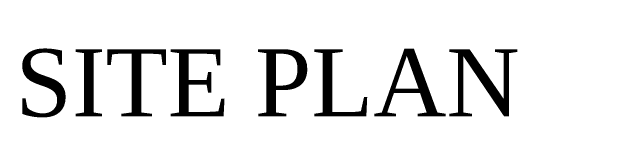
# Model space of a CAD drawing. Header units: metres. Extents: x 0 to 2231, y 0 to 2243.
# Drawn here: x 1953.29 to 1971.07, y 2143.89 to 2147.44 of the extents above; entities that cross this region are included whole.
import ezdxf

# ---------------------------------------------------------------- set-up
doc = ezdxf.new("R2010")
doc.units = ezdxf.units.M
doc.styles.get("Standard").update_dxf_attribs({"font": 'arial.ttf'})
doc.dimstyles.new('STANDARD$0', dxfattribs={"dimtxt": 0.25, "dimasz": 0.18, "dimexe": 0.15, "dimexo": 0.15, "dimgap": 0.1, "dimtad": 0, "dimzin": 0, "dimdsep": 46, "dimtxsty": 'Standard', "dimblk": 'OBLIQUE', "dimcen": 0.0625, "dimdle": 0.02, "dimadec": 0, "dimazin": 0, "dimtfac": 1, "dimtix": 1, "dimtofl": 0, "dimtmove": 2, "dimatfit": 3, "dimldrblk": 'OBLIQUE', "dimfxl": 0, "dimtolj": 1, "dimtzin": 0, "dimarcsym": 0})

# ---------------------------------------------------------------- blocks, each defined once
blk = doc.blocks.new('*D378')
at = {"layer": 'Defpoints', "color": 0}
for p in [(2010.057, 2157.543), (1901.946, 2145.323), (1902.107, 2143.894)]:
    blk.add_point(p, dxfattribs=at)
at = {"color": 0, "insert": (1962.949, 2150.771), "char_height": 1.2, "attachment_point": 5, "rotation": 6.4491}
blk.add_mtext('\\A1;108.80', dxfattribs=at)

msp = doc.modelspace()

# ---------------------------------------------------------------- texts
at = {"ltscale": 2, "insert": (1968.41027, 2144.29798, 18.984), "char_height": 2, "width": 26.0050679, "attachment_point": 9}
msp.add_mtext('{\\fTimes New Roman|b0|i0|c0|p18;SITE PLAN}', dxfattribs=at)

# ---------------------------------------------------------------- dimensions: what is measured, and where the dimension line sits
dim = msp.add_linear_dim(base=(1902.10709, 2143.89396), p1=(2010.05707, 2157.54345), p2=(1901.94556, 2145.3229), angle=186.449139, dimstyle='STANDARD$0', override={"dimtxt": 1.2, "dimexe": 0.18, "dimexo": 0.0625, "dimgap": 0.09, "dimcen": 0.09, "dimdle": 0, "dimse1": 1, "dimse2": 1, "dimsd1": 1, "dimsd2": 1, "dimtix": 0, "dimtmove": 0, "dimfxl": 1, "dimfxlon": 0})
dim.commit()
dim.dimension.update_dxf_attribs({"geometry": '*D378', "text_midpoint": (1962.94885, 2150.7713), "dimtype": 161})

doc.saveas('drawing.dxf')
